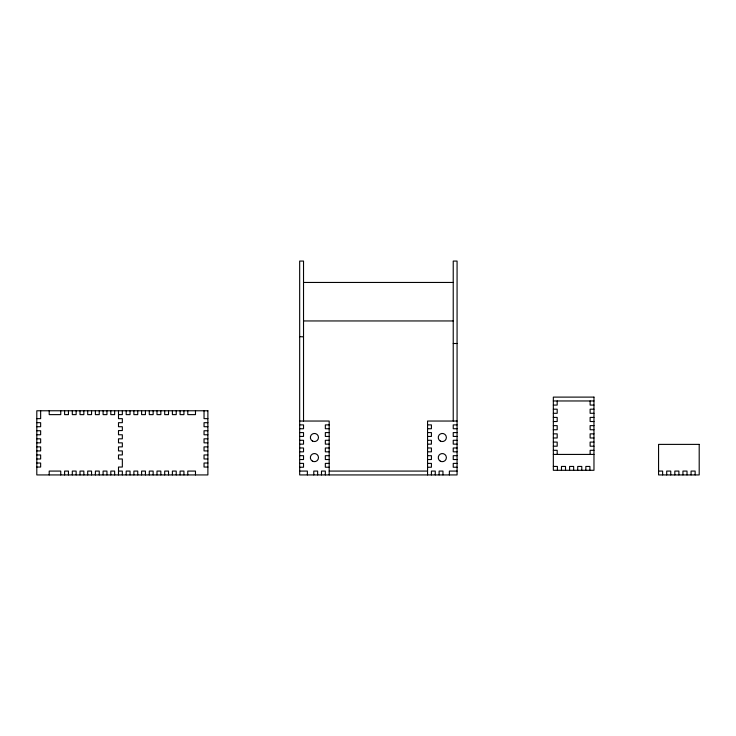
<?xml version="1.0" encoding="UTF-8"?>
<svg xmlns="http://www.w3.org/2000/svg" width="736" height="736" viewBox="0 0 736 736"><rect width="100%" height="100%" fill="white"/><g stroke="black" fill="none" stroke-linecap="round" stroke-linejoin="round"><path stroke-width="1.1" d="M303.526 282.458L453.229 282.458M303.526 320.951L453.229 320.951M453.229 343.5L457.074 343.5M553.334 400.964L593.97 400.964M553.334 405.076L557.189 405.076L557.189 400.964M593.97 405.076L590.125 405.076L590.125 400.964M553.334 409.188L557.189 409.188L557.189 413.301L553.334 413.301M593.97 409.188L590.125 409.188L590.125 413.301L593.97 413.301M118.496 414.626L122.342 414.626L122.342 410.771M553.334 417.413L557.189 417.413L557.189 421.526L553.334 421.526M593.97 417.413L590.125 417.413L590.125 421.526L593.97 421.526M36.8 418.655L40.646 418.655L40.646 410.771M207.883 418.655L204.038 418.655L204.038 410.771M299.672 421.038L329.185 421.038L329.185 474.932M457.074 421.038L427.561 421.038L427.561 474.932M36.8 422.685L40.646 422.685L40.646 426.724L36.8 426.724M207.883 422.685L204.038 422.685L204.038 426.724L207.883 426.724M299.672 424.893L303.526 424.893L303.526 428.738L299.672 428.738M329.185 424.893L325.34 424.893L325.34 428.738L329.185 428.738M427.561 424.893L431.416 424.893L431.416 428.738L427.561 428.738M457.074 424.893L453.229 424.893L453.229 428.738L457.074 428.738M553.334 425.638L557.189 425.638L557.189 429.75L553.334 429.75M593.97 425.638L590.125 425.638L590.125 429.75L593.97 429.75M36.8 430.753L40.646 430.753L40.646 434.783L36.8 434.783M207.883 430.753L204.038 430.753L204.038 434.783L207.883 434.783M299.672 432.584L303.526 432.584L303.526 436.439L299.672 436.439M329.185 432.584L325.34 432.584L325.34 436.439L329.185 436.439M427.561 432.584L431.416 432.584L431.416 436.439L427.561 436.439M457.074 432.584L453.229 432.584L453.229 436.439L457.074 436.439M553.334 433.863L557.189 433.863L557.189 437.975L553.334 437.975M593.97 433.863L590.125 433.863L590.125 437.975L593.97 437.975M36.8 438.822L40.646 438.822L40.646 442.851L36.8 442.851M207.883 438.822L204.038 438.822L204.038 442.851L207.883 442.851M299.672 440.284L303.526 440.284L303.526 444.139L299.672 444.139M329.185 440.284L325.34 440.284L325.34 444.139L329.185 444.139M427.561 440.284L431.416 440.284L431.416 444.139L427.561 444.139M457.074 440.284L453.229 440.284L453.229 444.139L457.074 444.139M553.334 442.088L557.189 442.088L557.189 446.2L553.334 446.2M593.97 442.088L590.125 442.088L590.125 446.2L593.97 446.2M36.8 446.881L40.646 446.881L40.646 450.92L36.8 450.92M207.883 446.881L204.038 446.881L204.038 450.92L207.883 450.92M299.672 447.985L303.526 447.985L303.526 451.83L299.672 451.83M329.185 447.985L325.34 447.985L325.34 451.83L329.185 451.83M427.561 447.985L431.416 447.985L431.416 451.83L427.561 451.83M457.074 447.985L453.229 447.985L453.229 451.83L457.074 451.83M553.334 450.312L557.189 450.312L557.189 454.425M593.97 450.312L590.125 450.312L590.125 454.425M553.334 454.425L593.97 454.425M36.8 454.949L40.646 454.949L40.646 458.979L36.8 458.979M207.883 454.949L204.038 454.949L204.038 458.979L207.883 458.979M299.672 455.685L303.526 455.685L303.526 459.531L299.672 459.531M329.185 455.685L325.34 455.685L325.34 459.531L329.185 459.531M427.561 455.685L431.416 455.685L431.416 459.531L427.561 459.531M457.074 455.685L453.229 455.685L453.229 459.531L457.074 459.531M36.8 463.018L40.646 463.018L40.646 467.047L36.8 467.047M207.883 463.018L204.038 463.018L204.038 467.047L207.883 467.047M299.672 463.386L303.526 463.386L303.526 467.231L299.672 467.231M329.185 463.386L325.34 463.386L325.34 467.231L329.185 467.231M427.561 463.386L431.416 463.386L431.416 467.231L427.561 467.231M457.074 463.386L453.229 463.386L453.229 467.231L457.074 467.231M553.334 466.44L557.4 466.44L557.4 470.295M118.496 471.077L122.342 471.077L122.342 474.932M299.672 471.077L307.372 471.077L307.372 474.932M329.185 471.077L427.561 471.077M457.074 471.077L449.374 471.077L449.374 474.932M658.564 471.077L662.63 471.077L662.63 474.932M299.672 336.665L303.526 336.84M695.134 474.932L695.134 471.077L691.076 471.077L691.076 474.932M687.01 474.932L687.01 471.077L682.944 471.077L682.944 474.932M678.886 474.932L678.886 471.077L674.82 471.077L674.82 474.932M670.754 474.932L670.754 471.077L666.696 471.077L666.696 474.932M589.904 470.295L589.904 466.44L585.847 466.44L585.847 470.295M581.78 470.295L581.78 466.44L577.714 466.44L577.714 470.295M573.657 470.295L573.657 466.44L569.59 466.44L569.59 470.295M565.524 470.295L565.524 466.44L561.467 466.44L561.467 470.295M453.229 421.038L453.229 261.068L457.074 261.068L457.074 474.932L299.672 474.932L299.672 261.068L303.526 261.068L303.526 421.038M442.962 474.932L442.962 471.077L439.107 471.077L439.107 474.932M435.261 474.932L435.261 471.077L431.416 471.077L431.416 474.932M325.34 474.932L325.34 471.077L321.485 471.077L321.485 474.932M317.639 474.932L317.639 471.077L313.784 471.077L313.784 474.932M195.482 410.771L195.482 414.626L187.781 414.626L187.781 410.771M195.482 474.932L195.482 471.077L187.781 471.077L187.781 474.932M183.936 410.771L183.936 414.626L180.081 414.626L180.081 410.771M183.936 474.932L183.936 471.077L180.081 471.077L180.081 474.932M176.235 410.771L176.235 414.626L172.39 414.626L172.39 410.771M176.235 474.932L176.235 471.077L172.39 471.077L172.39 474.932M168.535 410.771L168.535 414.626L164.689 414.626L164.689 410.771M168.535 474.932L168.535 471.077L164.689 471.077L164.689 474.932M160.834 410.771L160.834 414.626L156.989 414.626L156.989 410.771M160.834 474.932L160.834 471.077L156.989 471.077L156.989 474.932M153.143 410.771L153.143 414.626L149.288 414.626L149.288 410.771M153.143 474.932L153.143 471.077L149.288 471.077L149.288 474.932M145.443 410.771L145.443 414.626L141.588 414.626L141.588 410.771M145.443 474.932L145.443 471.077L141.588 471.077L141.588 474.932M137.742 410.771L137.742 414.626L133.888 414.626L133.888 410.771M137.742 474.932L137.742 471.077L133.888 471.077L133.888 474.932M130.042 410.771L130.042 414.626L126.196 414.626L126.196 410.771M130.042 474.932L130.042 471.077L126.196 471.077L126.196 474.932M118.496 410.771L118.496 418.655L122.342 418.655L122.342 422.685L118.496 422.685L118.496 426.724L122.342 426.724L122.342 430.569L118.496 430.569L118.496 434.783L122.342 434.783L122.342 438.822L118.496 438.822L118.496 442.851L122.342 442.851L122.342 446.881L118.496 446.881L118.496 450.92L122.342 450.92L122.342 454.949L118.496 454.949L118.496 458.979L122.342 458.979L122.342 467.047L118.496 467.047L118.496 474.932M114.641 410.771L114.641 414.626L110.796 414.626L110.796 410.771M114.641 474.932L114.641 471.077L110.796 471.077L110.796 474.932M106.95 410.771L106.95 414.626L103.095 414.626L103.095 410.771M106.95 474.932L106.95 471.077L103.095 471.077L103.095 474.932M99.25 410.771L99.25 414.626L95.395 414.626L95.395 410.771M99.25 474.932L99.25 471.077L95.395 471.077L95.395 474.932M91.549 410.771L91.549 414.626L87.694 414.626L87.694 410.771M91.549 474.932L91.549 471.077L87.694 471.077L87.694 474.932M83.849 410.771L83.849 414.626L80.003 414.626L80.003 410.771M83.849 474.932L83.849 471.077L80.003 471.077L80.003 474.932M76.148 410.771L76.148 414.626L72.303 414.626L72.303 410.771M76.148 474.932L76.148 471.077L72.303 471.077L72.303 474.932M68.448 410.771L68.448 414.626L64.602 414.626L64.602 410.771M68.448 474.932L68.448 471.077L64.602 471.077L64.602 474.932M60.748 410.771L60.748 414.626L49.202 414.626L49.202 410.771M60.748 474.932L60.748 471.077L49.202 471.077L49.202 474.932M593.97 397.109L553.334 397.109L553.334 470.295L593.97 470.295L593.97 397.109M207.883 410.771L36.8 410.771L36.8 474.932L207.883 474.932L207.883 410.771M699.2 444.388L658.564 444.388L658.564 474.932L699.2 474.932L699.2 444.388M440.284 461.132A4.066 4.066 0 0 0 446.384 457.608A4.066 4.066 0 0 0 440.284 454.094A4.066 4.066 0 0 0 440.284 461.132M440.284 441.02A4.057 4.057 0 0 0 446.375 437.506A4.057 4.057 0 0 0 440.284 433.992A4.057 4.057 0 0 0 440.284 441.02M312.395 461.122A4.066 4.066 0 0 0 318.495 457.608A4.066 4.066 0 0 0 312.395 454.084A4.066 4.066 0 0 0 312.395 461.122M312.404 441.02A4.057 4.057 0 0 0 318.486 437.506A4.057 4.057 0 0 0 312.404 433.992A4.057 4.057 0 0 0 312.404 441.02"/></g></svg>
